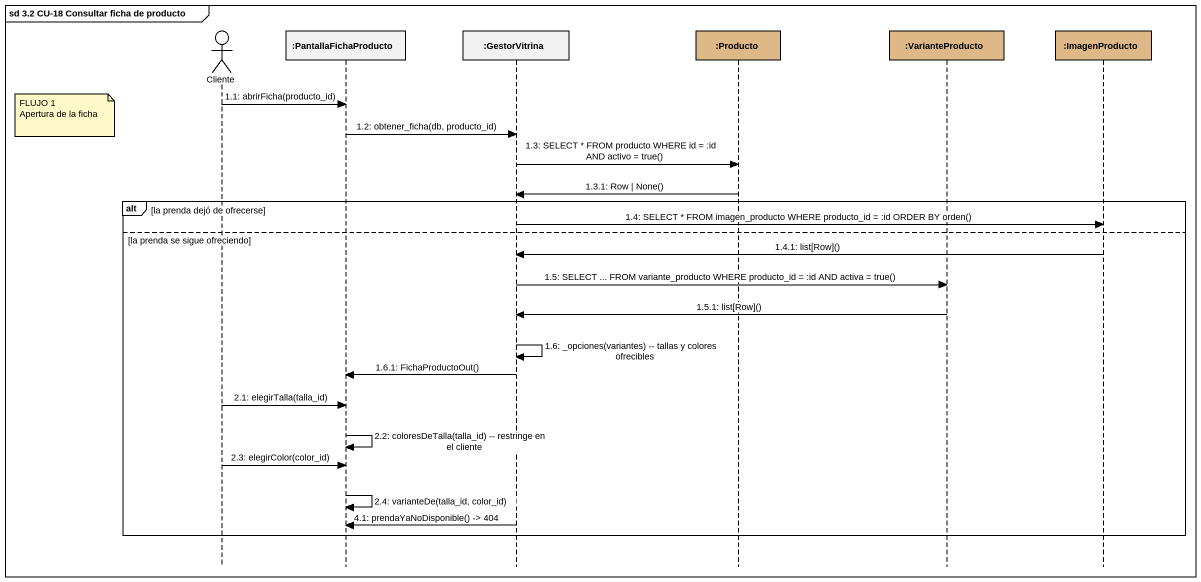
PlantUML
@startuml
mainframe sd 3.2 CU-18 Consultar ficha de producto
hide footbox
actor Cliente
participant ":PantallaFichaProducto" as PantallaFichaProducto
participant ":GestorVitrina" as GestorVitrina
participant ":Producto" as Producto #DEB887
participant ":VarianteProducto" as VarianteProducto #DEB887
participant ":ImagenProducto" as ImagenProducto #DEB887

Cliente -> PantallaFichaProducto : 1.1: abrirFicha(producto_id)
note left of Cliente
  FLUJO 1
  Apertura de la ficha
end note
PantallaFichaProducto -> GestorVitrina : 1.2: obtener_ficha(db, producto_id)
GestorVitrina -> Producto : 1.3: SELECT * FROM producto WHERE id = :id AND activo = true()
Producto -> GestorVitrina : 1.3.1: Row | None()
alt la prenda dejó de ofrecerse
  GestorVitrina -> ImagenProducto : 1.4: SELECT * FROM imagen_producto WHERE producto_id = :id ORDER BY orden()
else la prenda se sigue ofreciendo
  ImagenProducto -> GestorVitrina : 1.4.1: list[Row]()
  GestorVitrina -> VarianteProducto : 1.5: SELECT ... FROM variante_producto WHERE producto_id = :id AND activa = true()
  VarianteProducto -> GestorVitrina : 1.5.1: list[Row]()
  GestorVitrina -> GestorVitrina : 1.6: _opciones(variantes) -- tallas y colores ofrecibles
  GestorVitrina -> PantallaFichaProducto : 1.6.1: FichaProductoOut()
  Cliente -> PantallaFichaProducto : 2.1: elegirTalla(talla_id)
  PantallaFichaProducto -> PantallaFichaProducto : 2.2: coloresDeTalla(talla_id) -- restringe en el cliente
  Cliente -> PantallaFichaProducto : 2.3: elegirColor(color_id)
  PantallaFichaProducto -> PantallaFichaProducto : 2.4: varianteDe(talla_id, color_id)
  GestorVitrina -> PantallaFichaProducto : 4.1: prendaYaNoDisponible() -> 404
end
@enduml
